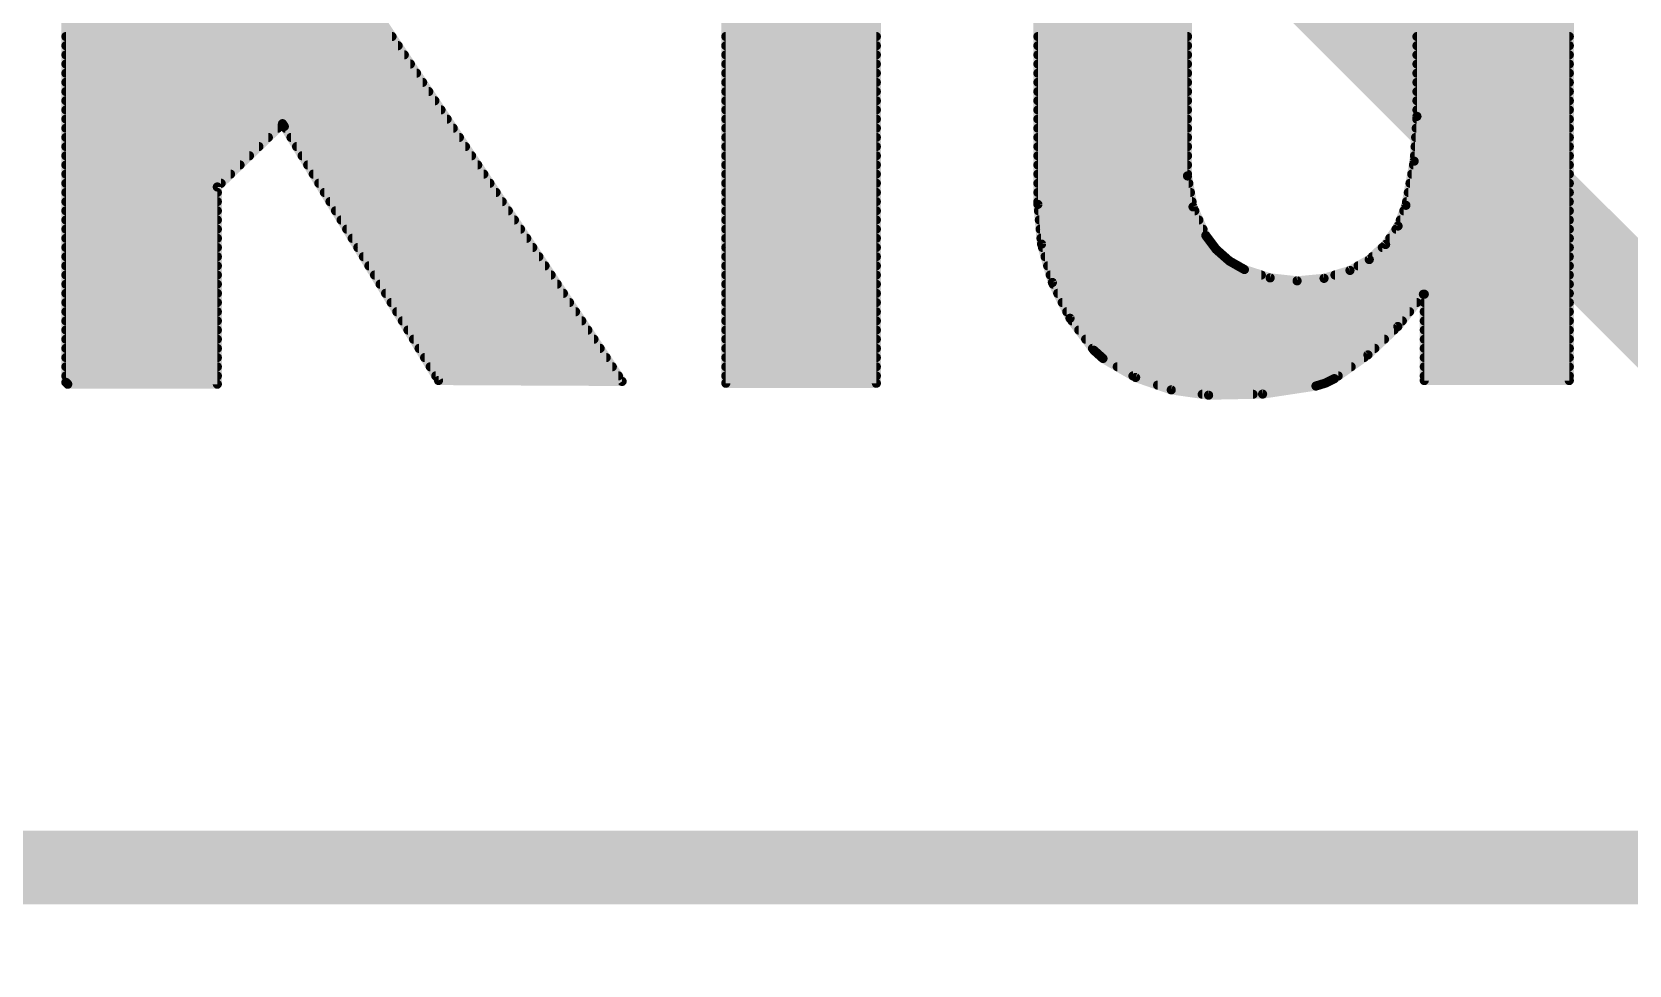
# Model space of a CAD drawing. Extents: x -5.1 to 50.9, y -12.7 to 61.1.
# Drawn here: x 12.182 to 16.602, y 31.084 to 33.668 of the extents above; entities that cross this region are included whole.
import ezdxf

# ---------------------------------------------------------------- set-up
doc = ezdxf.new("R2010")
doc.units = 0
for name, color, linetype in [('16', 132, 'CONTINUOUS'), ('21', 53, 'CONTINUOUS'), ('51', 53, 'CONTINUOUS')]:
    doc.layers.add(name, color=color, linetype=linetype)

msp = doc.modelspace()

# ---------------------------------------------------------------- linework, layer by layer
at = {"layer": '16', "const_width": 0.254}
msp.add_lwpolyline([(20.32, 29.224), (13.716, 35.828)], dxfattribs=at)
at = {"layer": '21', "const_width": 0.0254}
for points in [[(12.2758, 32.6974), (12.2758, 34.6304)], [(14.9657, 34.2697), (14.9657, 33.1902)], [(15.3797, 33.2689), (15.3797, 34.2697)], [(16.0147, 34.2646), (16.0147, 33.434)], [(16.4363, 32.7025), (16.4363, 34.2646)], [(14.1021, 32.6949), (14.1021, 33.9954)], [(14.5186, 33.9979), (14.5186, 32.6949)], [(12.2758, 33.6804), (13.1615, 33.6804)], [(13.1496, 33.6982), (13.8151, 32.7)], [(14.1021, 33.6804), (14.5186, 33.6804)], [(14.9657, 33.6804), (15.3797, 33.6804)], [(16.0147, 33.6804), (16.4363, 33.6804)], [(12.2758, 33.655), (13.1784, 33.655)], [(12.2758, 33.6296), (13.1953, 33.6296)], [(14.1021, 33.655), (14.5186, 33.655)], [(14.1021, 33.6296), (14.5186, 33.6296)], [(14.9657, 33.655), (15.3797, 33.655)], [(14.9657, 33.6296), (15.3797, 33.6296)], [(16.0147, 33.655), (16.4363, 33.655)], [(16.0147, 33.6296), (16.4363, 33.6296)], [(12.2758, 33.6042), (13.2123, 33.6042)], [(12.2758, 33.5788), (13.2292, 33.5788)], [(14.1021, 33.6042), (14.5186, 33.6042)], [(14.1021, 33.5788), (14.5186, 33.5788)], [(14.9657, 33.6042), (15.3797, 33.6042)], [(14.9657, 33.5788), (15.3797, 33.5788)], [(16.0147, 33.6042), (16.4363, 33.6042)], [(16.0147, 33.5788), (16.4363, 33.5788)], [(12.2758, 33.5534), (13.2461, 33.5534)], [(14.1021, 33.5534), (14.5186, 33.5534)], [(14.9657, 33.5534), (15.3797, 33.5534)], [(16.0147, 33.5534), (16.4363, 33.5534)], [(12.2758, 33.528), (13.2631, 33.528)], [(12.2758, 33.5026), (13.28, 33.5026)], [(14.1021, 33.528), (14.5186, 33.528)], [(14.1021, 33.5026), (14.5186, 33.5026)], [(14.9657, 33.528), (15.3797, 33.528)], [(14.9657, 33.5026), (15.3797, 33.5026)], [(16.0147, 33.528), (16.4363, 33.528)], [(16.0147, 33.5026), (16.4363, 33.5026)], [(12.2758, 33.4772), (13.2969, 33.4772)], [(12.2758, 33.4518), (13.3139, 33.4518)], [(14.1021, 33.4772), (14.5186, 33.4772)], [(14.1021, 33.4518), (14.5186, 33.4518)], [(14.9657, 33.4772), (15.3797, 33.4772)], [(14.9657, 33.4518), (15.3797, 33.4518)], [(16.0147, 33.4772), (16.4363, 33.4772)], [(16.0147, 33.4518), (16.4363, 33.4518)], [(12.2758, 33.4264), (13.3308, 33.4264)], [(12.8753, 33.4137), (12.6949, 33.2384)], [(12.8803, 33.4061), (12.8753, 33.4137)], [(13.3071, 32.7025), (12.8803, 33.4061)], [(14.1021, 33.4264), (14.5186, 33.4264)], [(14.9657, 33.4264), (15.3797, 33.4264)], [(16.0147, 33.434), (16.007, 33.3099)], [(16.0142, 33.4264), (16.4363, 33.4264)], [(12.2758, 33.401), (12.8622, 33.401)], [(12.2758, 33.3756), (12.8361, 33.3756)], [(12.8834, 33.401), (13.3477, 33.401)], [(12.8988, 33.3756), (13.3647, 33.3756)], [(14.1021, 33.401), (14.5186, 33.401)], [(14.1021, 33.3756), (14.5186, 33.3756)], [(14.9657, 33.401), (15.3797, 33.401)], [(14.9657, 33.3756), (15.3797, 33.3756)], [(16.0111, 33.3756), (16.4363, 33.3756)], [(16.0127, 33.401), (16.4363, 33.401)], [(12.2758, 33.3502), (12.81, 33.3502)], [(12.2758, 33.3248), (12.7838, 33.3248)], [(12.9142, 33.3502), (13.3816, 33.3502)], [(12.9296, 33.3248), (13.3985, 33.3248)], [(14.1021, 33.3502), (14.5186, 33.3502)], [(14.1021, 33.3248), (14.5186, 33.3248)], [(14.9657, 33.3502), (15.3797, 33.3502)], [(14.9657, 33.3248), (15.3797, 33.3248)], [(16.008, 33.3248), (16.4363, 33.3248)], [(16.0095, 33.3502), (16.4363, 33.3502)], [(12.2758, 33.2994), (12.7577, 33.2994)], [(12.2758, 33.274), (12.7315, 33.274)], [(12.945, 33.2994), (13.4155, 33.2994)], [(12.9604, 33.274), (13.4324, 33.274)], [(14.1021, 33.2994), (14.5186, 33.2994)], [(14.1021, 33.274), (14.5186, 33.274)], [(14.9657, 33.2994), (15.3797, 33.2994)], [(14.9657, 33.274), (15.3797, 33.274)], [(15.395, 33.1832), (15.3797, 33.2689)], [(16.007, 33.3099), (15.9842, 33.1876)], [(16.0003, 33.274), (16.4363, 33.274)], [(16.0051, 33.2994), (16.4363, 33.2994)], [(12.2758, 33.2486), (12.7054, 33.2486)], [(12.6949, 33.2384), (12.6949, 32.6923)], [(12.9758, 33.2486), (13.4493, 33.2486)], [(14.1021, 33.2486), (14.5186, 33.2486)], [(14.9657, 33.2486), (15.3833, 33.2486)], [(15.9956, 33.2486), (16.4363, 33.2486)], [(12.2758, 33.2232), (12.6949, 33.2232)], [(12.2758, 33.1978), (12.6949, 33.1978)], [(12.9912, 33.2232), (13.4663, 33.2232)], [(13.0067, 33.1978), (13.4832, 33.1978)], [(14.1021, 33.2232), (14.5186, 33.2232)], [(14.1021, 33.1978), (14.5186, 33.1978)], [(14.9657, 33.2232), (15.3879, 33.2232)], [(14.9657, 33.1978), (15.3924, 33.1978)], [(14.9657, 33.1902), (14.9758, 33.0802)], [(15.4305, 33.1038), (15.395, 33.1832)], [(15.9842, 33.1876), (15.9624, 33.1301)], [(15.9861, 33.1978), (16.4363, 33.1978)], [(15.9909, 33.2232), (16.4363, 33.2232)], [(12.2758, 33.1724), (12.6949, 33.1724)], [(12.2758, 33.147), (12.6949, 33.147)], [(13.0221, 33.1724), (13.5002, 33.1724)], [(13.0375, 33.147), (13.5171, 33.147)], [(14.1021, 33.1724), (14.5186, 33.1724)], [(14.1021, 33.147), (14.5186, 33.147)], [(14.9673, 33.1724), (15.3999, 33.1724)], [(14.9697, 33.147), (15.4112, 33.147)], [(15.9688, 33.147), (16.4363, 33.147)], [(15.9784, 33.1724), (16.4363, 33.1724)], [(12.2758, 33.1216), (12.6949, 33.1216)], [(12.2758, 33.0962), (12.6949, 33.0962)], [(13.0529, 33.1216), (13.534, 33.1216)], [(13.0683, 33.0962), (13.551, 33.0962)], [(14.1021, 33.1216), (14.5186, 33.1216)], [(14.1021, 33.0962), (14.5186, 33.0962)], [(14.972, 33.1216), (15.4226, 33.1216)], [(14.9743, 33.0962), (15.4362, 33.0962)], [(15.4594, 33.0654), (15.4305, 33.1038)], [(15.9624, 33.1301), (15.928, 33.0792)], [(15.9395, 33.0962), (16.4363, 33.0962)], [(15.9567, 33.1216), (16.4363, 33.1216)], [(12.2758, 33.0708), (12.6949, 33.0708)], [(13.0837, 33.0708), (13.5679, 33.0708)], [(14.1021, 33.0708), (14.5186, 33.0708)], [(14.9758, 33.0802), (15.0058, 32.9739)], [(14.9785, 33.0708), (15.4553, 33.0708)], [(15.4954, 33.0336), (15.4594, 33.0654)], [(15.928, 33.0792), (15.8828, 33.0375)], [(15.9189, 33.0708), (16.4363, 33.0708)], [(12.2758, 33.0454), (12.6949, 33.0454)], [(12.2758, 33.02), (12.6949, 33.02)], [(13.0991, 33.0454), (13.5848, 33.0454)], [(13.1145, 33.02), (13.6018, 33.02)], [(14.1021, 33.0454), (14.5186, 33.0454)], [(14.1021, 33.02), (14.5186, 33.02)], [(14.9856, 33.0454), (15.482, 33.0454)], [(14.9928, 33.02), (15.5193, 33.02)], [(15.5372, 33.0098), (15.4954, 33.0336)], [(15.6085, 32.9867), (15.5372, 33.0098)], [(15.8293, 33.0073), (15.7576, 32.9854)], [(15.8828, 33.0375), (15.8293, 33.0073)], [(15.8518, 33.02), (16.4363, 33.02)], [(15.8914, 33.0454), (16.4363, 33.0454)], [(12.2758, 32.9946), (12.6949, 32.9946)], [(12.2758, 32.9692), (12.6949, 32.9692)], [(13.1299, 32.9946), (13.6187, 32.9946)], [(13.1453, 32.9692), (13.6356, 32.9692)], [(14.1021, 32.9946), (14.5186, 32.9946)], [(14.1021, 32.9692), (14.5186, 32.9692)], [(14.9999, 32.9946), (15.584, 32.9946)], [(15.0058, 32.9739), (15.0546, 32.8748)], [(15.0081, 32.9692), (16.4363, 32.9692)], [(15.683, 32.9784), (15.6085, 32.9867)], [(15.7576, 32.9854), (15.683, 32.9784)], [(15.7878, 32.9946), (16.4363, 32.9946)], [(12.2758, 32.9438), (12.6949, 32.9438)], [(12.2758, 32.9184), (12.6949, 32.9184)], [(13.1607, 32.9438), (13.6526, 32.9438)], [(13.1761, 32.9184), (13.6695, 32.9184)], [(14.1021, 32.9438), (14.5186, 32.9438)], [(14.1021, 32.9184), (14.5186, 32.9184)], [(15.0206, 32.9438), (16.4363, 32.9438)], [(15.0331, 32.9184), (16.0144, 32.9184)], [(15.9618, 32.8519), (16.0325, 32.9413)], [(16.0325, 32.9413), (16.035, 32.9413)], [(16.035, 32.9413), (16.035, 32.7025)], [(16.035, 32.9184), (16.4363, 32.9184)], [(12.2758, 32.893), (12.6949, 32.893)], [(13.1915, 32.893), (13.6864, 32.893)], [(14.1021, 32.893), (14.5186, 32.893)], [(15.0456, 32.893), (15.9943, 32.893)], [(15.0546, 32.8748), (15.1206, 32.7863)], [(16.035, 32.893), (16.4363, 32.893)], [(12.2758, 32.8676), (12.6949, 32.8676)], [(12.2758, 32.8422), (12.6949, 32.8422)], [(13.207, 32.8676), (13.7034, 32.8676)], [(13.2224, 32.8422), (13.7203, 32.8422)], [(14.1021, 32.8676), (14.5186, 32.8676)], [(14.1021, 32.8422), (14.5186, 32.8422)], [(15.06, 32.8676), (15.9742, 32.8676)], [(15.0789, 32.8422), (15.9515, 32.8422)], [(15.8791, 32.7735), (15.9618, 32.8519)], [(16.035, 32.8676), (16.4363, 32.8676)], [(16.035, 32.8422), (16.4363, 32.8422)], [(12.2758, 32.8168), (12.6949, 32.8168)], [(12.2758, 32.7914), (12.6949, 32.7914)], [(13.2378, 32.8168), (13.7372, 32.8168)], [(13.2532, 32.7914), (13.7542, 32.7914)], [(14.1021, 32.8168), (14.5186, 32.8168)], [(14.1021, 32.7914), (14.5186, 32.7914)], [(15.0979, 32.8168), (15.9248, 32.8168)], [(15.1168, 32.7914), (15.898, 32.7914)], [(15.1206, 32.7863), (15.146, 32.7635)], [(16.035, 32.8168), (16.4363, 32.8168)], [(16.035, 32.7914), (16.4363, 32.7914)], [(12.2758, 32.766), (12.6949, 32.766)], [(12.2758, 32.7406), (12.6949, 32.7406)], [(13.2686, 32.766), (13.7711, 32.766)], [(13.284, 32.7406), (13.788, 32.7406)], [(14.1021, 32.766), (14.5186, 32.766)], [(14.1021, 32.7406), (14.5186, 32.7406)], [(15.1432, 32.766), (15.8685, 32.766)], [(15.146, 32.7635), (15.2362, 32.7109)], [(15.1853, 32.7406), (15.8327, 32.7406)], [(15.7861, 32.7076), (15.8791, 32.7735)], [(16.035, 32.766), (16.4363, 32.766)], [(16.035, 32.7406), (16.4363, 32.7406)], [(12.2758, 32.7152), (12.6949, 32.7152)], [(12.2809, 32.6923), (12.2758, 32.6974)], [(13.2994, 32.7152), (13.805, 32.7152)], [(13.8151, 32.7), (13.3071, 32.7025)], [(14.1021, 32.7152), (14.5186, 32.7152)], [(14.5186, 32.6949), (14.1021, 32.6949)], [(15.2288, 32.7152), (15.7968, 32.7152)], [(15.2362, 32.7109), (15.3348, 32.6766)], [(15.7353, 32.6873), (15.7615, 32.6953)], [(15.7615, 32.6953), (15.7861, 32.7076)], [(16.035, 32.7152), (16.4363, 32.7152)], [(16.035, 32.7025), (16.4363, 32.7025)], [(12.6949, 32.6923), (12.2809, 32.6923)], [(15.2969, 32.6898), (15.7435, 32.6898)], [(15.3348, 32.6766), (15.4381, 32.6619)], [(15.4205, 32.6644), (15.5612, 32.6644)], [(15.4381, 32.6619), (15.5875, 32.6649)], [(15.5875, 32.6649), (15.7353, 32.6873)]]:
    msp.add_lwpolyline(points, dxfattribs=at)
at = {"layer": '21', "const_width": 0.0127}
for points in [[(12.2758, 33.636, 1), (12.2758, 33.6233)], [(12.2758, 33.6613, 1), (12.2758, 33.6487)], [(13.1784, 33.6487, 1), (13.1784, 33.6613)], [(13.1953, 33.6233, 1), (13.1953, 33.636)], [(14.1021, 33.636, 1), (14.1021, 33.6233)], [(14.1021, 33.6613, 1), (14.1021, 33.6487)], [(14.5186, 33.6487, 1), (14.5186, 33.6613)], [(14.5186, 33.6233, 1), (14.5186, 33.636)], [(14.9657, 33.636, 1), (14.9657, 33.6233)], [(14.9657, 33.6613, 1), (14.9657, 33.6487)], [(15.3797, 33.6487, 1), (15.3797, 33.6613)], [(15.3797, 33.6233, 1), (15.3797, 33.636)], [(16.0147, 33.636, 1), (16.0147, 33.6233)], [(16.0147, 33.6613, 1), (16.0147, 33.6487)], [(16.4363, 33.6487, 1), (16.4363, 33.6613)], [(16.4363, 33.6233, 1), (16.4363, 33.636)], [(12.2758, 33.6105, 1), (12.2758, 33.5979)], [(12.2758, 33.5851, 1), (12.2758, 33.5725)], [(13.2123, 33.5979, 1), (13.2123, 33.6105)], [(13.2292, 33.5725, 1), (13.2292, 33.5851)], [(14.1021, 33.6105, 1), (14.1021, 33.5979)], [(14.1021, 33.5851, 1), (14.1021, 33.5725)], [(14.5186, 33.5979, 1), (14.5186, 33.6105)], [(14.5186, 33.5725, 1), (14.5186, 33.5851)], [(14.9657, 33.6105, 1), (14.9657, 33.5979)], [(14.9657, 33.5851, 1), (14.9657, 33.5725)], [(15.3797, 33.5979, 1), (15.3797, 33.6105)], [(15.3797, 33.5725, 1), (15.3797, 33.5851)], [(16.0147, 33.6105, 1), (16.0147, 33.5979)], [(16.0147, 33.5851, 1), (16.0147, 33.5725)], [(16.4363, 33.5979, 1), (16.4363, 33.6105)], [(16.4363, 33.5725, 1), (16.4363, 33.5851)], [(12.2758, 33.5598, 1), (12.2758, 33.5471)], [(13.2461, 33.5471, 1), (13.2461, 33.5598)], [(14.1021, 33.5598, 1), (14.1021, 33.5471)], [(14.5186, 33.5471, 1), (14.5186, 33.5598)], [(14.9657, 33.5598, 1), (14.9657, 33.5471)], [(15.3797, 33.5471, 1), (15.3797, 33.5598)], [(16.0147, 33.5598, 1), (16.0147, 33.5471)], [(16.4363, 33.5471, 1), (16.4363, 33.5598)], [(12.2758, 33.5343, 1), (12.2758, 33.5217)], [(12.2758, 33.5089, 1), (12.2758, 33.4963)], [(13.2631, 33.5217, 1), (13.2631, 33.5343)], [(13.28, 33.4963, 1), (13.28, 33.5089)], [(14.1021, 33.5343, 1), (14.1021, 33.5217)], [(14.1021, 33.5089, 1), (14.1021, 33.4963)], [(14.5186, 33.5217, 1), (14.5186, 33.5343)], [(14.5186, 33.4963, 1), (14.5186, 33.5089)], [(14.9657, 33.5343, 1), (14.9657, 33.5217)], [(14.9657, 33.5089, 1), (14.9657, 33.4963)], [(15.3797, 33.5217, 1), (15.3797, 33.5343)], [(15.3797, 33.4963, 1), (15.3797, 33.5089)], [(16.0147, 33.5343, 1), (16.0147, 33.5217)], [(16.0147, 33.5089, 1), (16.0147, 33.4963)], [(16.4363, 33.5217, 1), (16.4363, 33.5343)], [(16.4363, 33.4963, 1), (16.4363, 33.5089)], [(12.2758, 33.4836, 1), (12.2758, 33.4709)], [(12.2758, 33.4581, 1), (12.2758, 33.4455)], [(13.2969, 33.4709, 1), (13.2969, 33.4836)], [(13.3139, 33.4455, 1), (13.3139, 33.4581)], [(14.1021, 33.4836, 1), (14.1021, 33.4709)], [(14.1021, 33.4581, 1), (14.1021, 33.4455)], [(14.5186, 33.4709, 1), (14.5186, 33.4836)], [(14.5186, 33.4455, 1), (14.5186, 33.4581)], [(14.9657, 33.4836, 1), (14.9657, 33.4709)], [(14.9657, 33.4581, 1), (14.9657, 33.4455)], [(15.3797, 33.4709, 1), (15.3797, 33.4836)], [(15.3797, 33.4455, 1), (15.3797, 33.4581)], [(16.0147, 33.4836, 1), (16.0147, 33.4709)], [(16.0147, 33.4581, 1), (16.0147, 33.4455)], [(16.4363, 33.4709, 1), (16.4363, 33.4836)], [(16.4363, 33.4455, 1), (16.4363, 33.4581)], [(12.2758, 33.4327, 1), (12.2758, 33.4201)], [(12.8806, 33.4172, 1), (12.87, 33.4102)], [(12.8797, 33.4091, 1), (12.8709, 33.4183)], [(12.8857, 33.4094, 1), (12.8749, 33.4028)], [(12.875, 33.4026, 1), (12.8856, 33.4096)], [(13.3308, 33.4201, 1), (13.3308, 33.4327)], [(14.1021, 33.4327, 1), (14.1021, 33.4201)], [(14.5186, 33.4201, 1), (14.5186, 33.4327)], [(14.9657, 33.4327, 1), (14.9657, 33.4201)], [(15.3797, 33.4201, 1), (15.3797, 33.4327)], [(16.0142, 33.4327, 1), (16.0142, 33.4201)], [(16.021, 33.4336, 1), (16.0084, 33.4344)], [(16.0084, 33.434, 1), (16.0211, 33.434)], [(16.4363, 33.4201, 1), (16.4363, 33.4327)], [(12.2758, 33.4074, 1), (12.2758, 33.3947)], [(12.2758, 33.3819, 1), (12.2758, 33.3693)], [(12.8361, 33.3693, 1), (12.8361, 33.3819)], [(12.8622, 33.3947, 1), (12.8622, 33.4074)], [(12.8834, 33.4074, 1), (12.8834, 33.3947)], [(12.8988, 33.3819, 1), (12.8988, 33.3693)], [(13.3477, 33.3947, 1), (13.3477, 33.4074)], [(13.3647, 33.3693, 1), (13.3647, 33.3819)], [(14.1021, 33.4074, 1), (14.1021, 33.3947)], [(14.1021, 33.3819, 1), (14.1021, 33.3693)], [(14.5186, 33.3947, 1), (14.5186, 33.4074)], [(14.5186, 33.3693, 1), (14.5186, 33.3819)], [(14.9657, 33.4074, 1), (14.9657, 33.3947)], [(14.9657, 33.3819, 1), (14.9657, 33.3693)], [(15.3797, 33.3947, 1), (15.3797, 33.4074)], [(15.3797, 33.3693, 1), (15.3797, 33.3819)], [(16.0111, 33.3819, 1), (16.0111, 33.3693)], [(16.0127, 33.4074, 1), (16.0127, 33.3947)], [(16.4363, 33.3947, 1), (16.4363, 33.4074)], [(16.4363, 33.3693, 1), (16.4363, 33.3819)], [(12.2758, 33.3312, 1), (12.2758, 33.3185)], [(12.2758, 33.3565, 1), (12.2758, 33.3439)], [(12.7838, 33.3185, 1), (12.7838, 33.3312)], [(12.81, 33.3439, 1), (12.81, 33.3565)], [(12.9142, 33.3565, 1), (12.9142, 33.3439)], [(12.9296, 33.3312, 1), (12.9296, 33.3185)], [(13.3816, 33.3439, 1), (13.3816, 33.3565)], [(13.3985, 33.3185, 1), (13.3985, 33.3312)], [(14.1021, 33.3312, 1), (14.1021, 33.3185)], [(14.1021, 33.3565, 1), (14.1021, 33.3439)], [(14.5186, 33.3439, 1), (14.5186, 33.3565)], [(14.5186, 33.3185, 1), (14.5186, 33.3312)], [(14.9657, 33.3312, 1), (14.9657, 33.3185)], [(14.9657, 33.3565, 1), (14.9657, 33.3439)], [(15.3797, 33.3439, 1), (15.3797, 33.3565)], [(15.3797, 33.3185, 1), (15.3797, 33.3312)], [(16.008, 33.3312, 1), (16.008, 33.3185)], [(16.0095, 33.3565, 1), (16.0095, 33.3439)], [(16.4363, 33.3439, 1), (16.4363, 33.3565)], [(16.4363, 33.3185, 1), (16.4363, 33.3312)], [(12.2758, 33.3057, 1), (12.2758, 33.2931)], [(12.2758, 33.2803, 1), (12.2758, 33.2677)], [(12.7315, 33.2677, 1), (12.7315, 33.2803)], [(12.7577, 33.2931, 1), (12.7577, 33.3057)], [(12.945, 33.3057, 1), (12.945, 33.2931)], [(12.9604, 33.2803, 1), (12.9604, 33.2677)], [(13.4155, 33.2931, 1), (13.4155, 33.3057)], [(13.4324, 33.2677, 1), (13.4324, 33.2803)], [(14.1021, 33.3057, 1), (14.1021, 33.2931)], [(14.1021, 33.2803, 1), (14.1021, 33.2677)], [(14.5186, 33.2931, 1), (14.5186, 33.3057)], [(14.5186, 33.2677, 1), (14.5186, 33.2803)], [(14.9657, 33.3057, 1), (14.9657, 33.2931)], [(14.9657, 33.2803, 1), (14.9657, 33.2677)], [(15.386, 33.27, 1), (15.3734, 33.2678)], [(15.3797, 33.2931, 1), (15.3797, 33.3057)], [(15.3797, 33.2677, 1), (15.3797, 33.2803)], [(16.0003, 33.2803, 1), (16.0003, 33.2677)], [(16.0051, 33.3057, 1), (16.0051, 33.2931)], [(16.0007, 33.3103, 1), (16.0134, 33.3095)], [(16.0133, 33.3087, 1), (16.0008, 33.311)], [(16.4363, 33.2931, 1), (16.4363, 33.3057)], [(16.4363, 33.2677, 1), (16.4363, 33.2803)], [(12.2758, 33.255, 1), (12.2758, 33.2423)], [(12.6905, 33.243, 1), (12.6993, 33.2338)], [(12.7012, 33.2384, 1), (12.6886, 33.2384)], [(12.7054, 33.2423, 1), (12.7054, 33.255)], [(12.9758, 33.255, 1), (12.9758, 33.2423)], [(13.4493, 33.2423, 1), (13.4493, 33.255)], [(14.1021, 33.255, 1), (14.1021, 33.2423)], [(14.5186, 33.2423, 1), (14.5186, 33.255)], [(14.9657, 33.255, 1), (14.9657, 33.2423)], [(15.3734, 33.2689, 1), (15.3861, 33.2689)], [(15.3833, 33.2423, 1), (15.3833, 33.255)], [(15.9956, 33.255, 1), (15.9956, 33.2423)], [(16.4363, 33.2423, 1), (16.4363, 33.255)], [(12.2758, 33.2295, 1), (12.2758, 33.2169)], [(12.2758, 33.2041, 1), (12.2758, 33.1915)], [(12.6949, 33.2169, 1), (12.6949, 33.2295)], [(12.6949, 33.1915, 1), (12.6949, 33.2041)], [(12.9912, 33.2295, 1), (12.9912, 33.2169)], [(13.0067, 33.2041, 1), (13.0067, 33.1915)], [(13.4663, 33.2169, 1), (13.4663, 33.2295)], [(13.4832, 33.1915, 1), (13.4832, 33.2041)], [(14.1021, 33.2295, 1), (14.1021, 33.2169)], [(14.1021, 33.2041, 1), (14.1021, 33.1915)], [(14.5186, 33.2169, 1), (14.5186, 33.2295)], [(14.5186, 33.1915, 1), (14.5186, 33.2041)], [(14.972, 33.1908, 1), (14.9594, 33.1896)], [(14.9657, 33.2295, 1), (14.9657, 33.2169)], [(14.9657, 33.2041, 1), (14.9657, 33.1915)], [(14.9594, 33.1902, 1), (14.972, 33.1902)], [(15.3879, 33.2169, 1), (15.3879, 33.2295)], [(15.4008, 33.1858, 1), (15.3892, 33.1807)], [(15.3924, 33.1915, 1), (15.3924, 33.2041)], [(15.978, 33.1888, 1), (15.9904, 33.1864)], [(15.9901, 33.1853, 1), (15.9783, 33.1899)], [(15.9861, 33.2041, 1), (15.9861, 33.1915)], [(15.9909, 33.2295, 1), (15.9909, 33.2169)], [(16.4363, 33.2169, 1), (16.4363, 33.2295)], [(16.4363, 33.1915, 1), (16.4363, 33.2041)], [(12.2758, 33.1788, 1), (12.2758, 33.1661)], [(12.2758, 33.1533, 1), (12.2758, 33.1407)], [(12.6949, 33.1661, 1), (12.6949, 33.1788)], [(12.6949, 33.1407, 1), (12.6949, 33.1533)], [(13.0221, 33.1788, 1), (13.0221, 33.1661)], [(13.0375, 33.1533, 1), (13.0375, 33.1407)], [(13.5002, 33.1661, 1), (13.5002, 33.1788)], [(13.5171, 33.1407, 1), (13.5171, 33.1533)], [(14.1021, 33.1788, 1), (14.1021, 33.1661)], [(14.1021, 33.1533, 1), (14.1021, 33.1407)], [(14.5186, 33.1661, 1), (14.5186, 33.1788)], [(14.5186, 33.1407, 1), (14.5186, 33.1533)], [(14.9673, 33.1788, 1), (14.9673, 33.1661)], [(14.9697, 33.1533, 1), (14.9697, 33.1407)], [(15.3888, 33.1821, 1), (15.4013, 33.1844)], [(15.3999, 33.1661, 1), (15.3999, 33.1788)], [(15.4112, 33.1407, 1), (15.4112, 33.1533)], [(15.9688, 33.1533, 1), (15.9688, 33.1407)], [(15.9784, 33.1788, 1), (15.9784, 33.1661)], [(16.4363, 33.1661, 1), (16.4363, 33.1788)], [(16.4363, 33.1407, 1), (16.4363, 33.1533)], [(12.2758, 33.1026, 1), (12.2758, 33.0899)], [(12.2758, 33.1279, 1), (12.2758, 33.1153)], [(12.6949, 33.1153, 1), (12.6949, 33.1279)], [(12.6949, 33.0899, 1), (12.6949, 33.1026)], [(13.0529, 33.1279, 1), (13.0529, 33.1153)], [(13.0683, 33.1026, 1), (13.0683, 33.0899)], [(13.534, 33.1153, 1), (13.534, 33.1279)], [(13.551, 33.0899, 1), (13.551, 33.1026)], [(14.1021, 33.1026, 1), (14.1021, 33.0899)], [(14.1021, 33.1279, 1), (14.1021, 33.1153)], [(14.5186, 33.1153, 1), (14.5186, 33.1279)], [(14.5186, 33.0899, 1), (14.5186, 33.1026)], [(14.972, 33.1279, 1), (14.972, 33.1153)], [(14.9743, 33.1026, 1), (14.9743, 33.0899)], [(15.4226, 33.1153, 1), (15.4226, 33.1279)], [(15.4356, 33.1076, 1), (15.4254, 33.1)], [(15.4247, 33.1012, 1), (15.4363, 33.1064)], [(15.4362, 33.0899, 1), (15.4362, 33.1026)], [(15.9395, 33.1026, 1), (15.9395, 33.0899)], [(15.9567, 33.1279, 1), (15.9567, 33.1153)], [(15.9565, 33.1324, 1), (15.9683, 33.1279)], [(15.9677, 33.1266, 1), (15.9571, 33.1337)], [(16.4363, 33.1153, 1), (16.4363, 33.1279)], [(16.4363, 33.0899, 1), (16.4363, 33.1026)], [(12.2758, 33.0771, 1), (12.2758, 33.0645)], [(12.6949, 33.0645, 1), (12.6949, 33.0771)], [(13.0837, 33.0771, 1), (13.0837, 33.0645)], [(13.5679, 33.0645, 1), (13.5679, 33.0771)], [(14.1021, 33.0771, 1), (14.1021, 33.0645)], [(14.5186, 33.0645, 1), (14.5186, 33.0771)], [(14.9819, 33.0819, 1), (14.9697, 33.0785)], [(14.9695, 33.0796, 1), (14.9821, 33.0808)], [(14.9785, 33.0771, 1), (14.9785, 33.0645)], [(15.4636, 33.0701, 1), (15.4552, 33.0606)], [(15.4543, 33.0615, 1), (15.4644, 33.0692)], [(15.4553, 33.0645, 1), (15.4553, 33.0771)], [(15.9189, 33.0771, 1), (15.9189, 33.0645)], [(15.9227, 33.0827, 1), (15.9333, 33.0756)], [(15.9323, 33.0745, 1), (15.9237, 33.0839)], [(16.4363, 33.0645, 1), (16.4363, 33.0771)], [(12.2758, 33.0264, 1), (12.2758, 33.0137)], [(12.2758, 33.0517, 1), (12.2758, 33.0391)], [(12.6949, 33.0391, 1), (12.6949, 33.0517)], [(12.6949, 33.0137, 1), (12.6949, 33.0264)], [(13.0991, 33.0517, 1), (13.0991, 33.0391)], [(13.1145, 33.0264, 1), (13.1145, 33.0137)], [(13.5848, 33.0391, 1), (13.5848, 33.0517)], [(13.6018, 33.0137, 1), (13.6018, 33.0264)], [(14.1021, 33.0264, 1), (14.1021, 33.0137)], [(14.1021, 33.0517, 1), (14.1021, 33.0391)], [(14.5186, 33.0391, 1), (14.5186, 33.0517)], [(14.5186, 33.0137, 1), (14.5186, 33.0264)], [(14.9856, 33.0517, 1), (14.9856, 33.0391)], [(14.9928, 33.0264, 1), (14.9928, 33.0137)], [(15.482, 33.0391, 1), (15.482, 33.0517)], [(15.4986, 33.0391, 1), (15.4923, 33.0281)], [(15.4912, 33.0288, 1), (15.4996, 33.0383)], [(15.5193, 33.0137, 1), (15.5193, 33.0264)], [(15.5392, 33.0158, 1), (15.5352, 33.0038)], [(15.5341, 33.0043, 1), (15.5403, 33.0153)], [(15.8262, 33.0128, 1), (15.8324, 33.0018)], [(15.8312, 33.0012, 1), (15.8274, 33.0134)], [(15.8518, 33.0264, 1), (15.8518, 33.0137)], [(15.8785, 33.0422, 1), (15.8871, 33.0328)], [(15.886, 33.032, 1), (15.8797, 33.043)], [(15.8914, 33.0517, 1), (15.8914, 33.0391)], [(16.4363, 33.0391, 1), (16.4363, 33.0517)], [(16.4363, 33.0137, 1), (16.4363, 33.0264)], [(12.2758, 33.0009, 1), (12.2758, 32.9883)], [(12.2758, 32.9755, 1), (12.2758, 32.9629)], [(12.6949, 32.9883, 1), (12.6949, 33.0009)], [(12.6949, 32.9629, 1), (12.6949, 32.9755)], [(13.1299, 33.0009, 1), (13.1299, 32.9883)], [(13.1453, 32.9755, 1), (13.1453, 32.9629)], [(13.6187, 32.9883, 1), (13.6187, 33.0009)], [(13.6356, 32.9629, 1), (13.6356, 32.9755)], [(14.1021, 33.0009, 1), (14.1021, 32.9883)], [(14.1021, 32.9755, 1), (14.1021, 32.9629)], [(14.5186, 32.9883, 1), (14.5186, 33.0009)], [(14.5186, 32.9629, 1), (14.5186, 32.9755)], [(14.9999, 33.0009, 1), (14.9999, 32.9883)], [(15.0115, 32.9767, 1), (15.0001, 32.9711)], [(14.9996, 32.9722, 1), (15.0119, 32.9756)], [(15.0081, 32.9755, 1), (15.0081, 32.9629)], [(15.584, 32.9883, 1), (15.584, 33.0009)], [(15.6092, 32.993, 1), (15.6078, 32.9803)], [(15.6065, 32.9806, 1), (15.6105, 32.9927)], [(15.6824, 32.9847, 1), (15.6836, 32.9721)], [(15.6823, 32.9721, 1), (15.6837, 32.9847)], [(15.7558, 32.9915, 1), (15.7595, 32.9793)], [(15.7582, 32.9791, 1), (15.757, 32.9917)], [(15.7878, 33.0009, 1), (15.7878, 32.9883)], [(16.4363, 32.9883, 1), (16.4363, 33.0009)], [(16.4363, 32.9629, 1), (16.4363, 32.9755)], [(12.2758, 32.9502, 1), (12.2758, 32.9375)], [(12.2758, 32.9247, 1), (12.2758, 32.9121)], [(12.6949, 32.9375, 1), (12.6949, 32.9502)], [(12.6949, 32.9121, 1), (12.6949, 32.9247)], [(13.1607, 32.9502, 1), (13.1607, 32.9375)], [(13.1761, 32.9247, 1), (13.1761, 32.9121)], [(13.6526, 32.9375, 1), (13.6526, 32.9502)], [(13.6695, 32.9121, 1), (13.6695, 32.9247)], [(14.1021, 32.9502, 1), (14.1021, 32.9375)], [(14.1021, 32.9247, 1), (14.1021, 32.9121)], [(14.5186, 32.9375, 1), (14.5186, 32.9502)], [(14.5186, 32.9121, 1), (14.5186, 32.9247)], [(15.0206, 32.9502, 1), (15.0206, 32.9375)], [(15.0331, 32.9247, 1), (15.0331, 32.9121)], [(16.0144, 32.9121, 1), (16.0144, 32.9247)], [(16.0325, 32.9476, 1), (16.0325, 32.935)], [(16.0375, 32.9374, 1), (16.0275, 32.9452)], [(16.0414, 32.9413, 1), (16.0286, 32.9413)], [(16.035, 32.9247, 1), (16.035, 32.9121)], [(16.035, 32.935, 1), (16.035, 32.9476)], [(16.4363, 32.9375, 1), (16.4363, 32.9502)], [(16.4363, 32.9121, 1), (16.4363, 32.9247)], [(12.2758, 32.8993, 1), (12.2758, 32.8867)], [(12.6949, 32.8867, 1), (12.6949, 32.8993)], [(13.1915, 32.8993, 1), (13.1915, 32.8867)], [(13.6864, 32.8867, 1), (13.6864, 32.8993)], [(14.1021, 32.8993, 1), (14.1021, 32.8867)], [(14.5186, 32.8867, 1), (14.5186, 32.8993)], [(15.0456, 32.8993, 1), (15.0456, 32.8867)], [(15.0597, 32.8786, 1), (15.0495, 32.871)], [(15.0489, 32.872, 1), (15.0603, 32.8776)], [(15.9943, 32.8867, 1), (15.9943, 32.8993)], [(16.035, 32.8993, 1), (16.035, 32.8867)], [(16.4363, 32.8867, 1), (16.4363, 32.8993)], [(12.2758, 32.874, 1), (12.2758, 32.8613)], [(12.2758, 32.8485, 1), (12.2758, 32.8359)], [(12.6949, 32.8613, 1), (12.6949, 32.874)], [(12.6949, 32.8359, 1), (12.6949, 32.8485)], [(13.207, 32.874, 1), (13.207, 32.8613)], [(13.2224, 32.8485, 1), (13.2224, 32.8359)], [(13.7034, 32.8613, 1), (13.7034, 32.874)], [(13.7203, 32.8359, 1), (13.7203, 32.8485)], [(14.1021, 32.874, 1), (14.1021, 32.8613)], [(14.1021, 32.8485, 1), (14.1021, 32.8359)], [(14.5186, 32.8613, 1), (14.5186, 32.874)], [(14.5186, 32.8359, 1), (14.5186, 32.8485)], [(15.06, 32.874, 1), (15.06, 32.8613)], [(15.0789, 32.8485, 1), (15.0789, 32.8359)], [(15.9515, 32.8359, 1), (15.9515, 32.8485)], [(15.9568, 32.8559, 1), (15.9668, 32.848)], [(15.9662, 32.8473, 1), (15.9574, 32.8565)], [(15.9742, 32.8613, 1), (15.9742, 32.874)], [(16.035, 32.874, 1), (16.035, 32.8613)], [(16.035, 32.8485, 1), (16.035, 32.8359)], [(16.4363, 32.8613, 1), (16.4363, 32.874)], [(16.4363, 32.8359, 1), (16.4363, 32.8485)], [(12.2758, 32.7978, 1), (12.2758, 32.7851)], [(12.2758, 32.8231, 1), (12.2758, 32.8105)], [(12.6949, 32.8105, 1), (12.6949, 32.8231)], [(12.6949, 32.7851, 1), (12.6949, 32.7978)], [(13.2378, 32.8231, 1), (13.2378, 32.8105)], [(13.2532, 32.7978, 1), (13.2532, 32.7851)], [(13.7372, 32.8105, 1), (13.7372, 32.8231)], [(13.7542, 32.7851, 1), (13.7542, 32.7978)], [(14.1021, 32.7978, 1), (14.1021, 32.7851)], [(14.1021, 32.8231, 1), (14.1021, 32.8105)], [(14.5186, 32.8105, 1), (14.5186, 32.8231)], [(14.5186, 32.7851, 1), (14.5186, 32.7978)], [(15.0979, 32.8231, 1), (15.0979, 32.8105)], [(15.1168, 32.7978, 1), (15.1168, 32.7851)], [(15.1248, 32.791, 1), (15.1164, 32.7816)], [(15.1155, 32.7825, 1), (15.1257, 32.7901)], [(15.898, 32.7851, 1), (15.898, 32.7978)], [(15.9248, 32.8105, 1), (15.9248, 32.8231)], [(16.035, 32.8231, 1), (16.035, 32.8105)], [(16.035, 32.7978, 1), (16.035, 32.7851)], [(16.4363, 32.8105, 1), (16.4363, 32.8231)], [(16.4363, 32.7851, 1), (16.4363, 32.7978)], [(12.2758, 32.7723, 1), (12.2758, 32.7597)], [(12.2758, 32.7469, 1), (12.2758, 32.7343)], [(12.6949, 32.7597, 1), (12.6949, 32.7723)], [(12.6949, 32.7343, 1), (12.6949, 32.7469)], [(13.2686, 32.7723, 1), (13.2686, 32.7597)], [(13.284, 32.7469, 1), (13.284, 32.7343)], [(13.7711, 32.7597, 1), (13.7711, 32.7723)], [(13.788, 32.7343, 1), (13.788, 32.7469)], [(14.1021, 32.7723, 1), (14.1021, 32.7597)], [(14.1021, 32.7469, 1), (14.1021, 32.7343)], [(14.5186, 32.7597, 1), (14.5186, 32.7723)], [(14.5186, 32.7343, 1), (14.5186, 32.7469)], [(15.1432, 32.7723, 1), (15.1432, 32.7597)], [(15.1492, 32.769, 1), (15.1428, 32.758)], [(15.1418, 32.7588, 1), (15.1502, 32.7682)], [(15.1853, 32.7469, 1), (15.1853, 32.7343)], [(15.8327, 32.7343, 1), (15.8327, 32.7469)], [(15.8685, 32.7597, 1), (15.8685, 32.7723)], [(15.8747, 32.7781, 1), (15.8835, 32.7689)], [(15.8828, 32.7683, 1), (15.8754, 32.7787)], [(16.035, 32.7723, 1), (16.035, 32.7597)], [(16.035, 32.7469, 1), (16.035, 32.7343)], [(16.4363, 32.7597, 1), (16.4363, 32.7723)], [(16.4363, 32.7343, 1), (16.4363, 32.7469)], [(12.2758, 32.7216, 1), (12.2758, 32.7089)], [(12.2803, 32.7019, 1), (12.2713, 32.6929)], [(12.6949, 32.7089, 1), (12.6949, 32.7216)], [(13.2994, 32.7216, 1), (13.2994, 32.7089)], [(13.3071, 32.7088, 1), (13.3071, 32.6962)], [(13.3017, 32.6992, 1), (13.3125, 32.7058)], [(13.805, 32.7089, 1), (13.805, 32.7216)], [(13.8098, 32.6965, 1), (13.8204, 32.7035)], [(13.8151, 32.6937, 1), (13.8151, 32.7063)], [(14.1021, 32.7216, 1), (14.1021, 32.7089)], [(14.1021, 32.7013, 1), (14.1021, 32.6886)], [(14.5186, 32.7089, 1), (14.5186, 32.7216)], [(14.5186, 32.6886, 1), (14.5186, 32.7013)], [(15.2288, 32.7216, 1), (15.2288, 32.7089)], [(15.2383, 32.7169, 1), (15.2341, 32.7049)], [(15.233, 32.7054, 1), (15.2394, 32.7164)], [(15.7587, 32.701, 1), (15.7644, 32.6897)], [(15.7634, 32.6893, 1), (15.7597, 32.7014)], [(15.7824, 32.7128, 1), (15.7898, 32.7024)], [(15.7889, 32.7019, 1), (15.7833, 32.7133)], [(15.7968, 32.7089, 1), (15.7968, 32.7216)], [(16.0286, 32.7025, 1), (16.0414, 32.7025)], [(16.035, 32.7216, 1), (16.035, 32.7089)], [(16.035, 32.7088, 1), (16.035, 32.6962)], [(16.4299, 32.7025, 1), (16.4427, 32.7025)], [(16.4363, 32.7089, 1), (16.4363, 32.7216)], [(16.4363, 32.6962, 1), (16.4363, 32.7088)], [(12.2695, 32.6974, 1), (12.2821, 32.6974)], [(12.2809, 32.6987, 1), (12.2809, 32.686)], [(12.2764, 32.6878, 1), (12.2854, 32.6968)], [(12.6886, 32.6923, 1), (12.7012, 32.6923)], [(12.6949, 32.686, 1), (12.6949, 32.6987)], [(14.0958, 32.6949, 1), (14.1084, 32.6949)], [(14.5123, 32.6949, 1), (14.525, 32.6949)], [(15.2969, 32.6961, 1), (15.2969, 32.6835)], [(15.3357, 32.6829, 1), (15.3339, 32.6703)], [(15.3327, 32.6706, 1), (15.3368, 32.6826)], [(15.4205, 32.6707, 1), (15.4205, 32.6581)], [(15.438, 32.6682, 1), (15.4382, 32.6556)], [(15.4372, 32.6556, 1), (15.439, 32.6682)], [(15.5612, 32.6581, 1), (15.5612, 32.6707)], [(15.5866, 32.6712, 1), (15.5885, 32.6587)], [(15.5877, 32.6586, 1), (15.5874, 32.6713)], [(15.7334, 32.6934, 1), (15.7372, 32.6812)], [(15.7363, 32.681, 1), (15.7343, 32.6936)], [(15.7435, 32.6835, 1), (15.7435, 32.6961)]]:
    msp.add_lwpolyline(points, format="xyb", dxfattribs=at)
at = {"layer": '51', "const_width": 0.2032}
msp.add_lwpolyline([(5.4, 31.354), (45.4, 31.354)], dxfattribs=at)

doc.saveas('drawing.dxf')
